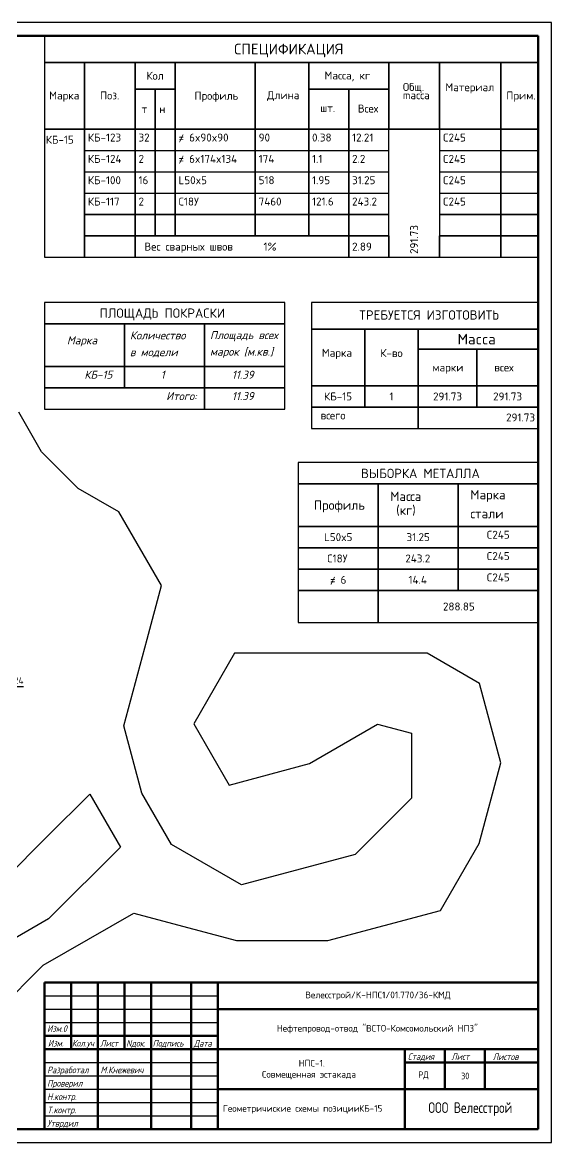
# Paper-space layout 'Layout1' of a CAD drawing. Extents: x 0 to 594, y 0 to 420.
# Drawn here: x 395.7 to 594, y 0 to 420 of the extents above; entities that cross this region are included whole.
import ezdxf
from ezdxf.enums import TextEntityAlignment as Align

# ---------------------------------------------------------------- set-up
doc = ezdxf.new("R2010")
doc.units = 0
doc.layers.get('0').update_dxf_attribs({"linetype": 'CONTINUOUS'})
doc.layers.add('1', color=7, linetype='CONTINUOUS')
doc.styles.add('ARIAL', font='isocpeur.ttf')
doc.styles.add('ISOCPEUR', font='isocpeur.ttf', dxfattribs={"height": 2.5})
doc.styles.add('isocpeurItalic', font='isocpeui.ttf', dxfattribs={"height": 5})
doc.styles.add('RUS_Standart', font='isocpeur.ttf', dxfattribs={"width": 0.8, "height": 2.5})
doc.styles.get("Standard").update_dxf_attribs({"font": 'isocpeur.ttf', "height": 2.5})

# ---------------------------------------------------------------- blocks, each defined once
blk = doc.blocks.new('HYPERSTEELPAGEFRAME')
for p, q in [((594, 420), (0, 420)), ((594, 0), (594, 420)), ((0, 0), (594, 0))]:
    blk.add_line(p, q)
at = {"lineweight": 60}
for p, q in [((589, 415), (20, 415)), ((589, 5), (589, 415)), ((8, 5), (589, 5))]:
    blk.add_line(p, q, dxfattribs=at)
blk = doc.blocks.new('HYPERSTEELPAGEHEADER')
at = {"lineweight": 60}
for p, q in [((20, 60), (205, 60)), ((20, 5), (20, 60)), ((30, 35), (30, 60)), ((40, 5), (40, 60)), ((50, 35), (50, 60)), ((60, 5), (60, 60)), ((75, 5), (75, 60)), ((85, 5), (85, 60)), ((205, 60), (205, 5)), ((85, 50), (205, 50)), ((20, 40), (85, 40)), ((20, 35), (205, 35)), ((155, 35), (155, 5)), ((170, 20), (170, 35)), ((185, 20), (185, 35)), ((155, 30), (205, 30)), ((85, 20), (205, 20)), ((20, 5), (205, 5))]:
    blk.add_line(p, q, dxfattribs=at)
for p, q in [((20, 55), (85, 55)), ((20, 50), (85, 50)), ((20, 45), (85, 45)), ((20, 30), (85, 30)), ((20, 25), (85, 25)), ((20, 20), (85, 20)), ((20, 15), (85, 15)), ((20, 10), (85, 10))]:
    blk.add_line(p, q)
at = {"style": 'RUS_Standart', "oblique": 15, "width": 0.8}
for s, p in [('Изм.', (21.3, 36.01)), ('Кол.уч', (30.29, 36.02)), ('Лист', (40.87, 36.01)), ('Nдок.', (50.61, 36)), ('Подпись', (60.53, 36.01)), ('Дата', (75.96, 36)), ('Стадия', (156.15, 31)), ('Лист', (172.44, 31)), ('Листов', (187.93, 30.92))]:
    blk.add_text(s, height=2.5, dxfattribs=at).set_placement(p)
at = {"style": 'ARIAL'}
blk.add_text('Геометричиские схемы позиции', height=2.5, dxfattribs=at).set_placement((86.87, 11.55))
for tag, p in [('PROJECT_NO_001', (103.06, 54.12)), ('BUILDING_001', (104.31, 43.71)), ('BUILDING_002', (110.87, 39.54)), ('PROJECT_001', (103.69, 28.33)), ('PROJECT_002', (103.5, 24.17)), ('POS_NUM', (137.87, 11.55))]:
    blk.add_attdef(tag, p, '', height=2.5)
at = {"style": 'RUS_Standart', "width": 0.8}
for tag, p, height in [('STAGE_001', (160.13, 24.18), 2.5), ('USERPROJATTR1_001', (162.88, 11.1), 4)]:
    blk.add_attdef(tag, p, '', height=height, dxfattribs=at)
at = {"style": 'RUS_Standart', "oblique": 15, "width": 0.8}
for tag, p in [('DRAWING_NO', (177.5, 25)), ('SHEETS', (195, 25))]:
    blk.add_attdef(tag, text='', height=2.5, dxfattribs=at).set_placement(p, align=Align.MIDDLE_CENTER)
at = {"layer": '1', "style": 'RUS_Standart', "oblique": 15, "width": 0.8}
for tag, p in [('GG', (21, 41.5)), ('REVISION_AUTHOR', (61, 41.5)), ('POST_1', (21, 26)), ('DETAILER', (41, 26)), ('POST_2', (21, 21)), ('POST_2_S', (41, 21)), ('POST_3', (21, 16)), ('POST_1_S', (41, 16)), ('POST_4', (21, 11)), ('POST_4_S', (41, 11)), ('POST_5', (21, 6)), ('POST_5_S', (41, 6))]:
    blk.add_attdef(tag, p, '', height=2.5, dxfattribs=at)
blk.add_attdef('REVISION_DATE', text='', height=2.5, dxfattribs=at).set_placement((79.83, 41.38), align=Align.CENTER)

psp = doc.layouts.get("Layout1")

# ---------------------------------------------------------------- linework, layer by layer
for p, q in [((404, 415), (404, 405)), ((589, 415), (404, 415)), ((589, 405), (589, 415)), ((404, 405), (589, 405)), ((404, 405), (404, 380)), ((419, 405), (404, 405)), ((419, 380), (419, 405)), ((419, 405), (419, 380)), ((438, 405), (419, 405)), ((438, 380), (438, 405)), ((438, 405), (438, 395)), ((453, 405), (438, 405)), ((453, 395), (453, 405)), ((453, 405), (453, 380)), ((483, 405), (453, 405)), ((483, 405), (483, 380)), ((503, 405), (483, 405)), ((483, 380), (483, 405)), ((503, 405), (503, 395)), ((533, 405), (503, 405)), ((503, 380), (503, 405)), ((533, 395), (533, 405)), ((533, 405), (533, 380)), ((552, 405), (533, 405)), ((552, 405), (552, 380)), ((575, 405), (552, 405)), ((552, 380), (552, 405)), ((575, 405), (575, 379.97)), ((589, 405), (575, 405)), ((575, 380), (575, 405)), ((589, 379.97), (589, 405)), ((438, 395), (438, 380)), ((445.5, 395), (438, 395)), ((438, 395), (453, 395)), ((445.5, 395), (445.5, 380)), ((453, 395), (445.5, 395)), ((445.5, 380), (445.5, 395)), ((453, 380), (453, 395)), ((503, 395), (503, 380)), ((518, 395), (503, 395)), ((503, 395), (533, 395)), ((518, 395), (518, 380)), ((533, 395), (518, 395)), ((518, 380), (518, 395)), ((533, 380), (533, 395)), ((404, 380), (419, 380)), ((404, 379.97), (404, 379.95)), ((419, 379.97), (404, 379.97)), ((404, 379.93), (404, 371.93)), ((419, 380), (438, 380)), ((419, 379.95), (419, 379.97)), ((419, 379.95), (419, 379.93)), ((589, 379.95), (419, 379.95)), ((419, 379.93), (419, 371.93)), ((419, 371.93), (419, 379.93)), ((438, 380), (445.5, 380)), ((438, 371.93), (438, 379.93)), ((438, 379.93), (438, 371.93)), ((445.5, 380), (453, 380)), ((445.5, 371.93), (445.5, 379.93)), ((445.5, 379.93), (445.5, 371.93)), ((453, 380), (483, 380)), ((453, 371.93), (453, 379.93)), ((453, 379.93), (453, 371.93)), ((483, 380), (503, 380)), ((483, 371.93), (483, 379.93)), ((483, 379.93), (483, 371.93)), ((503, 380), (518, 380)), ((503, 371.93), (503, 379.93)), ((503, 379.93), (503, 371.93)), ((518, 380), (533, 380)), ((518, 371.93), (518, 379.93)), ((518, 379.93), (518, 371.93)), ((533, 380), (552, 380)), ((533, 371.93), (533, 379.93)), ((552, 380), (575, 380)), ((552, 379.93), (552, 371.93)), ((575, 379.97), (589, 379.97)), ((575, 371.93), (575, 379.93)), ((575, 379.93), (575, 371.93)), ((589, 379.93), (589, 379.95)), ((589, 371.93), (589, 379.93)), ((404, 371.93), (404, 363.93)), ((419, 371.93), (438, 371.93)), ((419, 371.93), (419, 363.93)), ((419, 363.93), (419, 371.93)), ((438, 371.93), (445.5, 371.93)), ((438, 363.93), (438, 371.93)), ((438, 371.93), (438, 363.93)), ((445.5, 371.93), (453, 371.93)), ((445.5, 363.93), (445.5, 371.93)), ((445.5, 371.93), (445.5, 363.93)), ((453, 371.93), (483, 371.93)), ((453, 363.93), (453, 371.93)), ((453, 371.93), (453, 363.93)), ((483, 371.93), (503, 371.93)), ((483, 363.93), (483, 371.93)), ((483, 371.93), (483, 363.93)), ((503, 371.93), (518, 371.93)), ((503, 363.93), (503, 371.93)), ((503, 371.93), (503, 363.93)), ((518, 371.93), (533, 371.93)), ((518, 363.93), (518, 371.93)), ((518, 371.93), (518, 363.93)), ((533, 363.93), (533, 371.93)), ((552, 371.93), (575, 371.93)), ((552, 371.93), (552, 363.93)), ((575, 371.93), (589, 371.93)), ((575, 363.93), (575, 371.93)), ((575, 371.93), (575, 363.93)), ((589, 363.93), (589, 371.93)), ((404, 363.93), (404, 355.93)), ((419, 363.93), (438, 363.93)), ((419, 363.93), (419, 355.93)), ((419, 355.93), (419, 363.93)), ((438, 363.93), (445.5, 363.93)), ((438, 355.93), (438, 363.93)), ((438, 363.93), (438, 355.93)), ((445.5, 363.93), (453, 363.93)), ((445.5, 355.93), (445.5, 363.93)), ((445.5, 363.93), (445.5, 355.93)), ((453, 363.93), (483, 363.93)), ((453, 355.93), (453, 363.93)), ((453, 363.93), (453, 355.93)), ((483, 363.93), (503, 363.93)), ((483, 355.93), (483, 363.93)), ((483, 363.93), (483, 355.93)), ((503, 363.93), (518, 363.93)), ((503, 355.93), (503, 363.93)), ((503, 363.93), (503, 355.93)), ((518, 363.93), (533, 363.93)), ((518, 355.93), (518, 363.93)), ((518, 363.93), (518, 355.93)), ((533, 355.93), (533, 363.93)), ((552, 363.93), (575, 363.93)), ((552, 363.93), (552, 355.93)), ((575, 363.93), (589, 363.93)), ((575, 355.93), (575, 363.93)), ((575, 363.93), (575, 355.93)), ((589, 355.93), (589, 363.93)), ((404, 355.93), (404, 347.93)), ((419, 355.93), (438, 355.93)), ((419, 355.93), (419, 347.93)), ((419, 347.93), (419, 355.93)), ((438, 355.93), (445.5, 355.93)), ((438, 347.93), (438, 355.93)), ((438, 355.93), (438, 347.93)), ((445.5, 355.93), (453, 355.93)), ((445.5, 347.93), (445.5, 355.93)), ((445.5, 355.93), (445.5, 347.93)), ((453, 355.93), (483, 355.93)), ((453, 347.93), (453, 355.93)), ((453, 355.93), (453, 347.93)), ((483, 355.93), (503, 355.93)), ((483, 347.93), (483, 355.93)), ((483, 355.93), (483, 347.93)), ((503, 355.93), (518, 355.93)), ((503, 347.93), (503, 355.93)), ((503, 355.93), (503, 347.93)), ((518, 355.93), (533, 355.93)), ((518, 347.93), (518, 355.93)), ((518, 355.93), (518, 347.93)), ((533, 347.93), (533, 355.93)), ((552, 355.93), (575, 355.93)), ((552, 355.93), (552, 347.93)), ((575, 355.93), (589, 355.93)), ((575, 347.93), (575, 355.93)), ((575, 355.93), (575, 347.93)), ((589, 347.93), (589, 355.93)), ((404, 347.93), (404, 339.93)), ((419, 347.93), (438, 347.93)), ((419, 347.93), (419, 339.93)), ((438, 347.93), (419, 347.93)), ((419, 339.93), (419, 347.93)), ((438, 347.93), (445.5, 347.93)), ((438, 347.93), (438, 339.93)), ((445.5, 347.93), (438, 347.93)), ((438, 339.93), (438, 347.93)), ((445.5, 347.93), (453, 347.93)), ((445.5, 347.93), (445.5, 339.93)), ((453, 347.93), (445.5, 347.93)), ((445.5, 339.93), (445.5, 347.93)), ((453, 347.93), (483, 347.93)), ((453, 347.93), (453, 339.93)), ((483, 347.93), (453, 347.93)), ((453, 339.93), (453, 347.93)), ((483, 347.93), (503, 347.93)), ((483, 347.93), (483, 339.93)), ((503, 347.93), (483, 347.93)), ((483, 339.93), (483, 347.93)), ((503, 347.93), (518, 347.93)), ((503, 347.93), (503, 339.93)), ((518, 347.93), (503, 347.93)), ((503, 339.93), (503, 347.93)), ((518, 347.93), (533, 347.93)), ((518, 347.93), (518, 339.93)), ((533, 347.93), (518, 347.93)), ((518, 339.93), (518, 347.93)), ((533, 339.93), (533, 347.93)), ((552, 347.93), (575, 347.93)), ((552, 347.93), (552, 339.93)), ((575, 347.93), (552, 347.93)), ((575, 347.93), (589, 347.93)), ((575, 347.93), (575, 339.93)), ((589, 347.93), (575, 347.93)), ((575, 339.93), (575, 347.93)), ((589, 339.93), (589, 347.93)), ((404, 339.93), (404, 331.93)), ((419, 339.93), (419, 331.93)), ((438, 339.93), (419, 339.93)), ((419, 339.93), (438, 339.93)), ((419, 331.93), (419, 339.93)), ((438, 331.93), (438, 339.93)), ((438, 339.93), (445.5, 339.93)), ((438, 339.93), (438, 331.93)), ((518, 339.93), (438, 339.93)), ((445.5, 339.93), (453, 339.93)), ((453, 339.93), (483, 339.93)), ((483, 339.93), (503, 339.93)), ((503, 339.93), (518, 339.93)), ((518, 339.93), (518, 331.93)), ((533, 339.93), (518, 339.93)), ((518, 339.93), (533, 339.93)), ((518, 331.93), (518, 339.93)), ((533, 331.93), (533, 339.93)), ((533, 339.93), (533, 331.93)), ((552, 339.93), (575, 339.93)), ((552, 339.93), (552, 331.93)), ((575, 339.93), (552, 339.93)), ((552, 331.93), (552, 339.93)), ((575, 339.93), (575, 331.93)), ((589, 339.93), (575, 339.93)), ((575, 339.93), (589, 339.93)), ((575, 331.93), (575, 339.93)), ((589, 331.93), (589, 339.93)), ((404, 331.93), (419, 331.93)), ((419, 331.93), (438, 331.93)), ((438, 331.93), (518, 331.93)), ((518, 331.93), (533, 331.93)), ((533, 331.93), (552, 331.93)), ((552, 331.93), (575, 331.93)), ((575, 331.93), (589, 331.93)), ((404, 315), (404, 307)), ((494, 315), (404, 315)), ((494, 307), (494, 315)), ((504, 315), (504, 305)), ((589, 315), (504, 315)), ((589, 305), (589, 315)), ((404, 307), (494, 307)), ((404, 307), (404, 291)), ((434, 307), (404, 307)), ((434, 307), (434, 291)), ((464, 307), (434, 307)), ((434, 291), (434, 307)), ((464, 291), (464, 307)), ((464, 307), (464, 291)), ((494, 307), (464, 307)), ((494, 291), (494, 307)), ((504, 305), (589, 305)), ((504, 305), (504, 283.75)), ((524, 305), (504, 305)), ((524, 305), (524, 283.75)), ((544, 305), (524, 305)), ((524, 283.75), (524, 305)), ((544, 283.75), (544, 305)), ((544, 305), (544, 297.5)), ((589, 305), (544, 305)), ((589, 297.5), (589, 305)), ((544, 297.5), (589, 297.5)), ((544, 297.5), (544, 283.75)), ((565.98, 297.5), (544, 297.5)), ((565.98, 283.75), (565.98, 297.5)), ((565.98, 297.5), (565.98, 283.75)), ((589, 297.5), (565.98, 297.5)), ((589, 283.75), (589, 297.5)), ((404, 291), (434, 291)), ((404, 291), (404, 283)), ((418.86, 291), (404, 291)), ((434, 291), (417.75, 291)), ((434, 291), (464, 291)), ((434, 291), (434, 283)), ((464, 291), (434, 291)), ((434, 283), (434, 291)), ((464, 291), (494, 291)), ((464, 283), (464, 291)), ((464, 291), (464, 283)), ((494, 291), (464, 291)), ((494, 283), (494, 291)), ((404, 283), (418.86, 283)), ((404, 283), (404, 275)), ((464, 283), (404, 283)), ((417.75, 283), (434, 283)), ((434, 283), (464, 283)), ((464, 283), (494, 283)), ((464, 275), (464, 283)), ((464, 283), (464, 275)), ((494, 283), (464, 283)), ((494, 275), (494, 283)), ((504, 283.75), (524, 283.75)), ((504, 283.75), (504, 275.75)), ((524, 283.75), (504, 283.75)), ((524, 283.75), (544, 283.75)), ((524, 275.75), (524, 283.75)), ((524, 283.75), (524, 275.75)), ((544, 283.75), (524, 283.75)), ((544, 283.75), (565.98, 283.75)), ((544, 275.75), (544, 283.75)), ((544, 283.75), (544, 275.75)), ((565.98, 283.75), (544, 283.75)), ((565.98, 283.75), (589, 283.75)), ((565.98, 283.75), (565.98, 275.75)), ((589, 283.75), (565.98, 283.75)), ((565.98, 275.75), (565.98, 283.75)), ((589, 275.75), (589, 283.75)), ((404, 275), (464, 275)), ((464, 275), (494, 275)), ((504, 275.75), (524, 275.75)), ((504, 275.75), (504, 267.78)), ((544, 275.75), (504, 275.75)), ((524, 275.75), (544, 275.75)), ((544, 275.75), (565.98, 275.75)), ((544, 267.78), (544, 275.75)), ((544, 275.75), (544, 267.78)), ((589, 275.75), (544, 275.75)), ((565.98, 275.75), (589, 275.75)), ((589, 267.78), (589, 275.75)), ((504, 267.78), (544, 267.78)), ((544, 267.78), (589, 267.78)), ((499, 255), (499, 247)), ((589, 255), (499, 255)), ((589, 247), (589, 255)), ((499, 247), (589, 247)), ((499, 247), (499, 231)), ((529, 247), (499, 247)), ((529, 231), (529, 247)), ((529, 247), (529, 231)), ((559, 247), (529, 247)), ((559, 231), (559, 247)), ((559, 247), (559, 231)), ((589, 247), (559, 247)), ((589, 231), (589, 247)), ((499, 231), (529, 231)), ((499, 231), (499, 223)), ((529, 231), (499, 231)), ((529, 231), (559, 231)), ((529, 223), (529, 231)), ((529, 231), (529, 223)), ((559, 231), (529, 231)), ((559, 231), (589, 231)), ((559, 223), (559, 231)), ((559, 231), (559, 223)), ((589, 231), (559, 231)), ((589, 223), (589, 231)), ((499, 223), (529, 223)), ((499, 223), (499, 215)), ((529, 223), (499, 223)), ((529, 223), (559, 223)), ((529, 215), (529, 223)), ((529, 223), (529, 215)), ((559, 223), (529, 223)), ((559, 223), (589, 223)), ((559, 215), (559, 223)), ((559, 223), (559, 215)), ((589, 223), (559, 223)), ((589, 215), (589, 223)), ((499, 215), (529, 215)), ((499, 215), (499, 207)), ((529, 215), (499, 215)), ((529, 215), (559, 215)), ((529, 207), (529, 215)), ((529, 215), (529, 207)), ((559, 215), (529, 215)), ((559, 215), (589, 215)), ((559, 207), (559, 215)), ((559, 215), (559, 207)), ((589, 215), (559, 215)), ((589, 207), (589, 215)), ((499, 207), (529, 207)), ((499, 207), (499, 195)), ((529, 207), (499, 207)), ((529, 207), (559, 207)), ((529, 195), (529, 207)), ((529, 207), (529, 195)), ((589, 207), (529, 207)), ((559, 207), (589, 207)), ((589, 195), (589, 207)), ((499, 195), (529, 195)), ((529, 195), (589, 195))]:
    psp.add_line(p, q)
for points in [[(386.84, 49.78), (403.55, 66.49), (437.47, 86.08), (451.94, 82.2), (476.01, 75.75), (510.11, 75.75), (552.37, 87.07), (566.87, 112.18), (574.96, 142.38), (566.97, 172.18), (547.43, 183.46), (517.18, 183.46), (475.23, 183.46), (459.94, 156.98), (473.17, 134.06), (503.34, 142.15), (528.81, 156.85), (541.52, 153.45), (541.52, 129.13), (520.4, 108.01), (477.87, 96.61), (451.54, 111.82), (440.46, 131), (433.71, 156.2), (442.42, 188.71), (447.83, 208.88), (431.9, 236.46), (416.69, 245.24), (402.93, 259.01), (394.36, 273.85)], [(373.94, 83.58), (404.94, 114.58), (420.96, 130.6), (432.43, 110.75), (405.52, 83.84), (375.93, 66.75)]]:
    psp.add_lwpolyline(points)
at = {"color": 1}
psp.add_lwpolyline([(382.71, 177.57), (385.9, 170.99), (396.15, 170.99)], dxfattribs=at)

# ---------------------------------------------------------------- block references
psp.add_blockref('HYPERSTEELPAGEFRAME', (0, 0))
ref = psp.add_blockref('HYPERSTEELPAGEHEADER', (384, 0))
ref.add_attrib('USERPROJATTR1_001', 'ООО Велесстрой', (547.84, 11.1), dxfattribs={"height": 4, "style": 'RUS_Standart', "width": 0.8})
ref.add_attrib('DRAWING_NO_001', '30', (560.1, 23.75), dxfattribs={"height": 2.5, "style": 'RUS_Standart', "width": 0.8})
ref.add_attrib('STAGE_001', 'РД', (544.13, 24.18), dxfattribs={"height": 2.5, "style": 'RUS_Standart', "width": 0.8})
ref.add_attrib('GG', 'Изм.0', (405, 41.5), dxfattribs={"layer": '1', "height": 2.5, "style": 'RUS_Standart', "oblique": 15, "width": 0.8})
ref.add_attrib('POST_5', 'Утврдил', (405, 6), dxfattribs={"layer": '1', "height": 2.5, "style": 'RUS_Standart', "oblique": 15, "width": 0.8})
ref.add_attrib('POST_4', 'T.контр.', (405, 11), dxfattribs={"layer": '1', "height": 2.5, "style": 'RUS_Standart', "oblique": 15, "width": 0.8})
ref.add_attrib('DETAILER', 'М.Кнежевич', (425, 26), dxfattribs={"layer": '1', "height": 2.5, "style": 'RUS_Standart', "oblique": 15, "width": 0.8})
ref.add_attrib('POST_3', 'Н.контр.', (405, 16), dxfattribs={"layer": '1', "height": 2.5, "style": 'RUS_Standart', "oblique": 15, "width": 0.8})
ref.add_attrib('POST_2', 'Проверил', (405, 21), dxfattribs={"layer": '1', "height": 2.5, "style": 'RUS_Standart', "oblique": 15, "width": 0.8})
ref.add_attrib('POST_1', 'Разработал', (405, 26), dxfattribs={"layer": '1', "height": 2.5, "style": 'RUS_Standart', "oblique": 15, "width": 0.8})
ref.add_attrib('PROJECT_NO_001', 'Велесстрой/K-НПС1/01.770/36-КМД', (501.75, 54.12), dxfattribs={"height": 2.5})
ref.add_attrib('PROJECT_001', 'НПС-1.', (499.25, 28.52), dxfattribs={"height": 2.5})
ref.add_attrib('BUILDING_001', 'Нефтепровод-отвод "ВСТО-Комсомольский НПЗ"', (491.06, 41.62), dxfattribs={"height": 2.5})
ref.add_attrib('POS_NUM', 'КБ-15', (521.87, 11.55), dxfattribs={"height": 2.5})
ref.add_attrib('PROJECT_002', 'Совмещенная эстакада', (485.5, 24.35), dxfattribs={"height": 2.5})

# ---------------------------------------------------------------- texts
for s, height, style, p in [('СПЕЦИФИКАЦИЯ ', 4, 'ISOCPEUR', (475.1, 408)), ('Кол', 3, 'ISOCPEUR', (442.2, 398.5)), ('Масса, кг', 3, 'ISOCPEUR', (508.92, 398.6)), ('Общ.', 3, 'ISOCPEUR', (538.3, 394.3)), ('Материал', 3, 'ISOCPEUR', (554.2, 394.2)), (' Марка ', 3, 'ISOCPEUR', (403.85, 391.1)), ('Поз.', 3, 'ISOCPEUR', (424.82, 391.1)), ('Профиль', 3, 'ISOCPEUR', (460.2, 391)), (' Длина ', 3, 'ISOCPEUR', (485.5, 391.2)), ('mасса', 3, 'ISOCPEUR', (538.3, 391.2)), ('Прим.', 3, 'ISOCPEUR', (577.05, 391.08)), ('т', 3, 'ISOCPEUR', (440.4, 386)), ('н ', 3, 'ISOCPEUR', (447, 386)), ('шт.', 3, 'ISOCPEUR', (507.35, 386.4)), (' Всех ', 3, 'ISOCPEUR', (519.5, 386.2)), ('КБ-123', 3, 'ISOCPEUR', (420.25, 375.33)), ('32', 3, 'ISOCPEUR', (439.25, 375.33)), ('≠ 6x90x90', 3, 'ISOCPEUR', (454.25, 375.33)), ('90', 3, 'ISOCPEUR', (484.25, 375.33)), ('0.38', 3, 'ISOCPEUR', (504.25, 375.33)), ('12.21', 3, 'ISOCPEUR', (519.25, 375.33)), ('C245', 3, 'ISOCPEUR', (553.25, 375.33)), ('КБ-15', 3, 'ISOCPEUR', (404.5, 374.52)), ('КБ-124', 3, 'ISOCPEUR', (420.25, 367.33)), ('2', 3, 'ISOCPEUR', (439.25, 367.33)), ('≠ 6x174x134', 3, 'ISOCPEUR', (454.25, 367.33)), ('174', 3, 'ISOCPEUR', (484.25, 367.33)), ('1.1', 3, 'ISOCPEUR', (504.25, 367.33)), ('2.2', 3, 'ISOCPEUR', (519.25, 367.33)), ('C245', 3, 'ISOCPEUR', (553.25, 367.33)), ('КБ-100', 3, 'ISOCPEUR', (420.25, 359.33)), ('16', 3, 'ISOCPEUR', (439.25, 359.33)), ('L50x5', 3, 'ISOCPEUR', (454.25, 359.33)), ('518', 3, 'ISOCPEUR', (484.25, 359.33)), ('1.95', 3, 'ISOCPEUR', (504.25, 359.33)), ('31.25', 3, 'ISOCPEUR', (519.25, 359.33)), ('C245', 3, 'ISOCPEUR', (553.25, 359.33)), ('КБ-117', 3, 'ISOCPEUR', (420.25, 351.33)), ('2', 3, 'ISOCPEUR', (439.25, 351.33)), ('С18У', 3, 'ISOCPEUR', (454.25, 351.33)), ('7460', 3, 'ISOCPEUR', (484.25, 351.33)), ('121.6', 3, 'ISOCPEUR', (504.25, 351.33)), ('243.2', 3, 'ISOCPEUR', (519.25, 351.33)), ('C245', 3, 'ISOCPEUR', (553.25, 351.33)), (' Вес сварных швов      1%', 3, 'ISOCPEUR', (439.55, 334.43)), ('2.89', 3, 'ISOCPEUR', (519.25, 334.43)), ('        ТРЕБУЕТСЯ ИЗГОТОВИТЬ ', 3.5, 'ISOCPEUR', (504.1, 308.55)), ('     Macca', 4, 'ISOCPEUR', (546.05, 299.25)), ('  Марка ', 3, 'ISOCPEUR', (504.1, 294.62)), ('   К-во', 3, 'ISOCPEUR', (524.1, 294.52)), ('  марки', 3, 'ISOCPEUR', (545.55, 289.12)), ('всех ', 3, 'ISOCPEUR', (572.53, 289.12)), ('КБ-15', 3, 'isocpeurItalic', (418.94, 286.4)), ('1', 3, 'isocpeurItalic', (447.54, 286.4)), ('11.39', 3, 'isocpeurItalic', (474.2, 286.4)), ('11.39', 3, 'isocpeurItalic', (474.2, 278.4)), ('Итого:', 3, 'isocpeurItalic', (449.59, 278.4)), ('КБ-15', 3, 'ISOCPEUR', (508.75, 278.25)), ('1', 3, 'ISOCPEUR', (533.25, 278.25)), ('291.73', 3, 'ISOCPEUR', (549.59, 278.25)), ('291.73', 3, 'ISOCPEUR', (572.09, 278.25)), (' вс', 3, 'ISOCPEUR', (505.55, 271.15)), ('его', 3, 'ISOCPEUR', (510.95, 271.15)), ('291.73', 3, 'ISOCPEUR', (576.95, 270.37)), (' ВЫБОРКА МЕТАЛЛА', 3.5, 'ISOCPEUR', (520.4, 249.15)), ('  Мас', 3.5, 'ISOCPEUR', (529.1, 240.55)), ('  Марка', 3.5, 'ISOCPEUR', (559.1, 241.15)), ('Профиль', 3.5, 'ISOCPEUR', (504.9, 237.25)), ('са', 3.5, 'ISOCPEUR', (541, 240.55)), ('   (кг)', 3.5, 'ISOCPEUR', (529.1, 235.35)), ('  стали', 3.5, 'ISOCPEUR', (559.1, 234.05)), ('L50x5', 3, 'ISOCPEUR', (508.75, 225.5)), ('31.25', 3, 'ISOCPEUR', (539.65, 225.5)), ('C245', 3, 'ISOCPEUR', (569.65, 226.4)), ('С18У', 3, 'ISOCPEUR', (509.95, 217.5)), ('243.2', 3, 'ISOCPEUR', (539.2, 217.5)), ('C245', 3, 'ISOCPEUR', (569.65, 218.4)), ('≠ 6', 3, 'ISOCPEUR', (511, 209.5)), ('14.4', 3, 'ISOCPEUR', (540.4, 209.5)), ('C245', 3, 'ISOCPEUR', (569.65, 210.4)), ('288.85', 3, 'ISOCPEUR', (553.3, 199.5))]:
    psp.add_text(s, height=height, dxfattribs=dict(style=style)).set_placement(p)
at = {"style": 'ISOCPEUR'}
psp.add_text('291.73', height=3, rotation=90, dxfattribs=at).set_placement((544, 333.18))
at = {"color": 7}
for s, height, style, p in [('ПЛОЩАДЬ ПОКРАСКИ ', 3.5, 'ISOCPEUR', (424.67, 309.25)), (' Количество', 3, 'isocpeurItalic', (434.1, 301.15)), (' Площадь всех', 3, 'isocpeurItalic', (464.1, 301.25)), ('Марка', 3, 'isocpeurItalic', (412.4, 299.3)), (' марок [м.кв.]', 3, 'isocpeurItalic', (464.1, 295.05)), (' в модели', 3, 'isocpeurItalic', (434.1, 294.85))]:
    psp.add_text(s, height=height, dxfattribs=dict(at, style=style)).set_placement(p)
at = {"color": 1, "style": 'ISOCPEUR'}
psp.add_text('КБ-124', height=2.5, dxfattribs=at).set_placement((385.65, 171.99))

doc.saveas('drawing.dxf')
